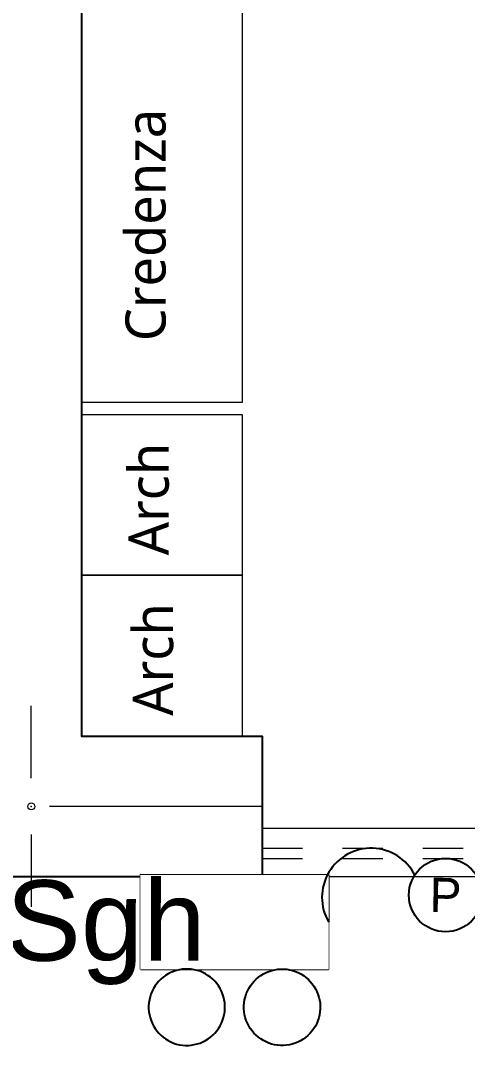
# Model space of a CAD drawing. Header units: metres. Extents: x -17 to 101, y 0 to 79.
# Drawn here: x 6.517 to 7.63, y 22.414 to 24.964 of the extents above; entities that cross this region are included whole.
import ezdxf
from ezdxf.enums import TextEntityAlignment as Align

# ---------------------------------------------------------------- set-up
doc = ezdxf.new("R2010")
doc.units = ezdxf.units.M
doc.set_wipeout_variables(frame=1)
doc.linetypes.add('CONTINUA', pattern=[0])
doc.linetypes.add('DASHED2', pattern=[0.375, 0.25, -0.125])
for name, color, linetype, lineweight in [('ALUMBRADO', 1, 'Continuous', 30), ('Cotas varias El', 253, 'Continuous', 13), ('Emergencia', 20, 'Continuous', 25)]:
    doc.layers.add(name, color=color, linetype=linetype, lineweight=lineweight)
doc.layers.add('G-Anno-Nplt', color=140, linetype='Continuous', lineweight=18, plot=False)
doc.styles.add('Generales', font='trebuc.ttf', dxfattribs={"height": 0.1})
doc.styles.get("Standard").update_dxf_attribs({"font": 'arial.ttf'})

# ---------------------------------------------------------------- blocks, each defined once
blk = doc.blocks.new('Emergencia')
at = {"color": 1, "lineweight": 5}
blk.add_wipeout([(-0.0768, -0.4392), (-0.07, -0.435), (-0.0636, -0.4304), (-0.0575, -0.4252), (-0.0519, -0.4195), (-0.0467, -0.4135), (-0.0421, -0.407), (-0.0379, -0.4002), (-0.0343, -0.3931), (-0.0313, -0.3858), (-0.0288, -0.3782), (-0.027, -0.3704), (-0.0257, -0.3626), (-0.0251, -0.3546), (-0.0252, -0.3467), (-0.0258, -0.3387), (-0.027, -0.3309), (-0.0289, -0.3231), (-0.0314, -0.3156), (-0.0345, -0.3082), (-0.0381, -0.3011), (-0.0423, -0.2943), (-0.0469, -0.2879), (-0.0521, -0.2819), (-0.0578, -0.2762), (-0.0638, -0.2711), (-0.0703, -0.2664), (-0.0771, -0.2623), (-0.0842, -0.2587), (-0.0915, -0.2556), (-0.0991, -0.2532), (-0.1069, -0.2513), (-0.1147, -0.2501), (-0.1227, -0.2495), (-0.1306, -0.2495), (-0.1386, -0.2501), (-0.1464, -0.2514), (-0.1542, -0.2533), (-0.1617, -0.2557), (-0.1691, -0.2588), (-0.1762, -0.2624), (-0.183, -0.2666), (-0.1894, -0.2713), (-0.1954, -0.2765), (-0.2011, -0.2821), (-0.2062, -0.2882), (-0.2109, -0.2946), (-0.215, -0.3014), (-0.2186, -0.3085), (-0.2217, -0.3159), (-0.2241, -0.3235), (-0.226, -0.3312), (-0.2272, -0.3391), (-0.2278, -0.347), (-0.2278, -0.355), (-0.2272, -0.3629), (-0.2259, -0.3708), (-0.224, -0.3785), (-0.2215, -0.3861), (-0.2185, -0.3934), (-0.2149, -0.4005), (-0.2107, -0.4073), (-0.206, -0.4137), (-0.2008, -0.4198), (-0.1952, -0.4254), (-0.1891, -0.4306), (-0.1827, -0.4352), (-0.1759, -0.4394), (-0.1688, -0.443), (-0.1614, -0.446), (-0.1538, -0.4485), (-0.1461, -0.4503), (-0.1382, -0.4515), (-0.1303, -0.4522), (-0.1223, -0.4521), (-0.1144, -0.4515), (-0.1065, -0.4502), (-0.0988, -0.4484), (-0.0912, -0.4459), (-0.0839, -0.4428)], dxfattribs=at).dxf.layer = 'Emergencia'
at = {"layer": 'Emergencia', "color": 240, "true_color": 0xed1f24}
blk.add_lwpolyline([(-0.25, -0.25), (0.25, -0.25), (0.25, 0), (-0.25, 0)], close=True, dxfattribs=at)
at = {"color": 240, "lineweight": 5, "true_color": 0xed1f24}
blk.add_wipeout([(-0.25, -0.25), (0.25, -0.25), (0.25, 0), (-0.25, 0)], dxfattribs=at).dxf.layer = 'Emergencia'
at = {"layer": 'Emergencia', "color": 1}
blk.add_lwpolyline([(-0.0768, -0.4392), (-0.07, -0.435), (-0.0636, -0.4304), (-0.0575, -0.4252), (-0.0519, -0.4195), (-0.0467, -0.4135), (-0.0421, -0.407), (-0.0379, -0.4002), (-0.0343, -0.3931), (-0.0313, -0.3858), (-0.0288, -0.3782), (-0.027, -0.3704), (-0.0257, -0.3626), (-0.0251, -0.3546), (-0.0252, -0.3467), (-0.0258, -0.3387), (-0.027, -0.3309), (-0.0289, -0.3231), (-0.0314, -0.3156), (-0.0345, -0.3082), (-0.0381, -0.3011), (-0.0423, -0.2943), (-0.0469, -0.2879), (-0.0521, -0.2819), (-0.0578, -0.2762), (-0.0638, -0.2711), (-0.0703, -0.2664), (-0.0771, -0.2623), (-0.0842, -0.2587), (-0.0915, -0.2556), (-0.0991, -0.2532), (-0.1069, -0.2513), (-0.1147, -0.2501), (-0.1227, -0.2495), (-0.1306, -0.2495), (-0.1386, -0.2501), (-0.1464, -0.2514), (-0.1542, -0.2533), (-0.1617, -0.2557), (-0.1691, -0.2588), (-0.1762, -0.2624), (-0.183, -0.2666), (-0.1894, -0.2713), (-0.1954, -0.2765), (-0.2011, -0.2821), (-0.2062, -0.2882), (-0.2109, -0.2946), (-0.215, -0.3014), (-0.2186, -0.3085), (-0.2217, -0.3159), (-0.2241, -0.3235), (-0.226, -0.3312), (-0.2272, -0.3391), (-0.2278, -0.347), (-0.2278, -0.355), (-0.2272, -0.3629), (-0.2259, -0.3708), (-0.224, -0.3785), (-0.2215, -0.3861), (-0.2185, -0.3934), (-0.2149, -0.4005), (-0.2107, -0.4073), (-0.206, -0.4137), (-0.2008, -0.4198), (-0.1952, -0.4254), (-0.1891, -0.4306), (-0.1827, -0.4352), (-0.1759, -0.4394), (-0.1688, -0.443), (-0.1614, -0.446), (-0.1538, -0.4485), (-0.1461, -0.4503), (-0.1382, -0.4515), (-0.1303, -0.4522), (-0.1223, -0.4521), (-0.1144, -0.4515), (-0.1065, -0.4502), (-0.0988, -0.4484), (-0.0912, -0.4459), (-0.0839, -0.4428)], close=True, dxfattribs=at)
at = {"color": 1, "lineweight": 5}
blk.add_wipeout([(0.0768, -0.4392), (0.07, -0.435), (0.0636, -0.4304), (0.0575, -0.4252), (0.0519, -0.4195), (0.0467, -0.4135), (0.0421, -0.407), (0.0379, -0.4002), (0.0343, -0.3931), (0.0313, -0.3858), (0.0288, -0.3782), (0.027, -0.3704), (0.0257, -0.3626), (0.0251, -0.3546), (0.0252, -0.3467), (0.0258, -0.3387), (0.027, -0.3309), (0.0289, -0.3231), (0.0314, -0.3156), (0.0345, -0.3082), (0.0381, -0.3011), (0.0423, -0.2943), (0.0469, -0.2879), (0.0521, -0.2819), (0.0578, -0.2762), (0.0638, -0.2711), (0.0703, -0.2664), (0.0771, -0.2623), (0.0842, -0.2587), (0.0915, -0.2556), (0.0991, -0.2532), (0.1069, -0.2513), (0.1147, -0.2501), (0.1227, -0.2495), (0.1306, -0.2495), (0.1386, -0.2501), (0.1464, -0.2514), (0.1542, -0.2533), (0.1617, -0.2557), (0.1691, -0.2588), (0.1762, -0.2624), (0.183, -0.2666), (0.1894, -0.2713), (0.1954, -0.2765), (0.2011, -0.2821), (0.2062, -0.2882), (0.2109, -0.2946), (0.215, -0.3014), (0.2186, -0.3085), (0.2217, -0.3159), (0.2241, -0.3235), (0.226, -0.3312), (0.2272, -0.3391), (0.2278, -0.347), (0.2278, -0.355), (0.2272, -0.3629), (0.2259, -0.3708), (0.224, -0.3785), (0.2215, -0.3861), (0.2185, -0.3934), (0.2149, -0.4005), (0.2107, -0.4073), (0.206, -0.4137), (0.2008, -0.4198), (0.1952, -0.4254), (0.1891, -0.4306), (0.1827, -0.4352), (0.1759, -0.4394), (0.1688, -0.443), (0.1614, -0.446), (0.1538, -0.4485), (0.1461, -0.4503), (0.1382, -0.4515), (0.1303, -0.4522), (0.1223, -0.4521), (0.1144, -0.4515), (0.1065, -0.4502), (0.0988, -0.4484), (0.0912, -0.4459), (0.0839, -0.4428)], dxfattribs=at).dxf.layer = 'Emergencia'
at = {"layer": 'Emergencia', "color": 1}
blk.add_lwpolyline([(0.0768, -0.4392), (0.07, -0.435), (0.0636, -0.4304), (0.0575, -0.4252), (0.0519, -0.4195), (0.0467, -0.4135), (0.0421, -0.407), (0.0379, -0.4002), (0.0343, -0.3931), (0.0313, -0.3858), (0.0288, -0.3782), (0.027, -0.3704), (0.0257, -0.3626), (0.0251, -0.3546), (0.0252, -0.3467), (0.0258, -0.3387), (0.027, -0.3309), (0.0289, -0.3231), (0.0314, -0.3156), (0.0345, -0.3082), (0.0381, -0.3011), (0.0423, -0.2943), (0.0469, -0.2879), (0.0521, -0.2819), (0.0578, -0.2762), (0.0638, -0.2711), (0.0703, -0.2664), (0.0771, -0.2623), (0.0842, -0.2587), (0.0915, -0.2556), (0.0991, -0.2532), (0.1069, -0.2513), (0.1147, -0.2501), (0.1227, -0.2495), (0.1306, -0.2495), (0.1386, -0.2501), (0.1464, -0.2514), (0.1542, -0.2533), (0.1617, -0.2557), (0.1691, -0.2588), (0.1762, -0.2624), (0.183, -0.2666), (0.1894, -0.2713), (0.1954, -0.2765), (0.2011, -0.2821), (0.2062, -0.2882), (0.2109, -0.2946), (0.215, -0.3014), (0.2186, -0.3085), (0.2217, -0.3159), (0.2241, -0.3235), (0.226, -0.3312), (0.2272, -0.3391), (0.2278, -0.347), (0.2278, -0.355), (0.2272, -0.3629), (0.2259, -0.3708), (0.224, -0.3785), (0.2215, -0.3861), (0.2185, -0.3934), (0.2149, -0.4005), (0.2107, -0.4073), (0.206, -0.4137), (0.2008, -0.4198), (0.1952, -0.4254), (0.1891, -0.4306), (0.1827, -0.4352), (0.1759, -0.4394), (0.1688, -0.443), (0.1614, -0.446), (0.1538, -0.4485), (0.1461, -0.4503), (0.1382, -0.4515), (0.1303, -0.4522), (0.1223, -0.4521), (0.1144, -0.4515), (0.1065, -0.4502), (0.0988, -0.4484), (0.0912, -0.4459), (0.0839, -0.4428)], close=True, dxfattribs=at)

msp = doc.modelspace()

# ---------------------------------------------------------------- linework, layer by layer
at = {"color": 7, "ltscale": 0.0005}
msp.add_circle((7.5751, 22.7884), 0.0913, dxfattribs=at)
at = {"layer": 'Cotas varias El', "linetype": 'Continuous'}
for p, q in [((6.5436, 23.0789), (6.5436, 23.2589)), ((7.1186, 23.0089), (6.5886, 23.0089)), ((9.7217, 22.9539), (7.1186, 22.9539)), ((6.5436, 22.9389), (6.5436, 22.7589)), ((9.7217, 22.8339), (7.1186, 22.8339))]:
    msp.add_line(p, q, dxfattribs=at)
at = {"layer": 'Cotas varias El', "linetype": 'DASHED2', "ltscale": 0.3}
for p, q in [((7.1186, 22.9047), (9.7217, 22.9047)), ((7.1186, 22.8797), (9.7217, 22.8797))]:
    msp.add_line(p, q, dxfattribs=at)
at = {"layer": 'Cotas varias El'}
for points in [[(9.8577, 26.4139), (9.8417, 24.7089), (9.7217, 24.7089), (9.7217, 22.9539), (8.1186, 22.9539), (8.1186, 22.9539), (7.1186, 22.9539), (7.1186, 23.0839), (7.1186, 23.0839), (7.1186, 23.1839), (6.6686, 23.1839), (6.6686, 26.4139), (9.8577, 26.4139)], [(6.6686, 24.0139), (6.6686, 25.2139), (7.0686, 25.2139), (7.0686, 24.0139), (6.6686, 24.0139)], [(6.4186, 25.0839), (6.4186, 22.8339), (7.1186, 22.8339)], [(7.0686, 23.9839), (7.0686, 23.5839), (6.6686, 23.5839), (6.6686, 23.9839), (7.0686, 23.9839)], [(7.0686, 23.5839), (7.0686, 23.1839), (6.6686, 23.1839), (6.6686, 23.5839), (7.0686, 23.5839)]]:
    msp.add_lwpolyline(points, dxfattribs=at)
at = {"layer": 'Cotas varias El', "linetype": 'Continuous'}
msp.add_lwpolyline([(6.4186, 22.8339), (6.4186, 25.0839), (6.6686, 25.0839), (6.6686, 23.1839), (7.1186, 23.1839), (7.1186, 22.8339)], close=True, dxfattribs=at)
msp.add_circle((6.5436, 23.0089), 0.00871, dxfattribs=at)
msp.add_point((6.5436, 23.0089), dxfattribs=at)
at = {"layer": 'G-Anno-Nplt', "color": 251, "linetype": 'Continuous', "lineweight": 25, "true_color": 0x636466}
msp.add_lwpolyline([(6.4186, 22.8339), (6.4186, 25.0839), (6.6686, 25.0839), (6.6686, 23.1839), (7.1186, 23.1839), (7.1186, 22.8339)], close=True, dxfattribs=at)

# ---------------------------------------------------------------- texts
at = {"color": 7}
msp.add_attdef('P', text='P', height=0.0855, rotation=358.9657, dxfattribs=at).set_placement((7.5751, 22.7884), align=Align.MIDDLE_CENTER)
at = {"layer": 'Cotas varias El', "char_height": 0.1, "attachment_point": 3, "rotation": 90, "style": 'Generales'}
for s, insert in [('Credenza ', (6.778, 24.7442)), ('Arch', (6.7859, 23.9136)), ('Arch', (6.7968, 23.5144))]:
    msp.add_mtext_dynamic_manual_height_columns(s, width=0.115, gutter_width=1, heights=[0.1165], dxfattribs=dict(at, insert=insert))

# ---------------------------------------------------------------- next in the draw order: block references
at = {"layer": 'Emergencia', "lineweight": 25, "xscale": 0.9375, "yscale": 0.9375, "zscale": 0.9375, "rotation": 359.951892214818}
msp.add_blockref('Emergencia', (7.0497, 22.8382), dxfattribs=at)

# ---------------------------------------------------------------- next in the draw order: linework, layer by layer
at = {"layer": 'ALUMBRADO', "linetype": 'CONTINUA', "lineweight": 25}
msp.add_arc((7.3896, 22.7826), 0.1223, 27.0478, 210.3143, dxfattribs=at)

# ---------------------------------------------------------------- next in the draw order: texts
at = {"layer": 'ALUMBRADO', "color": 102, "lineweight": 25}
msp.add_text('2Sgh', height=0.2, dxfattribs=at).set_placement((6.3254, 22.6251))

doc.saveas('drawing.dxf')
